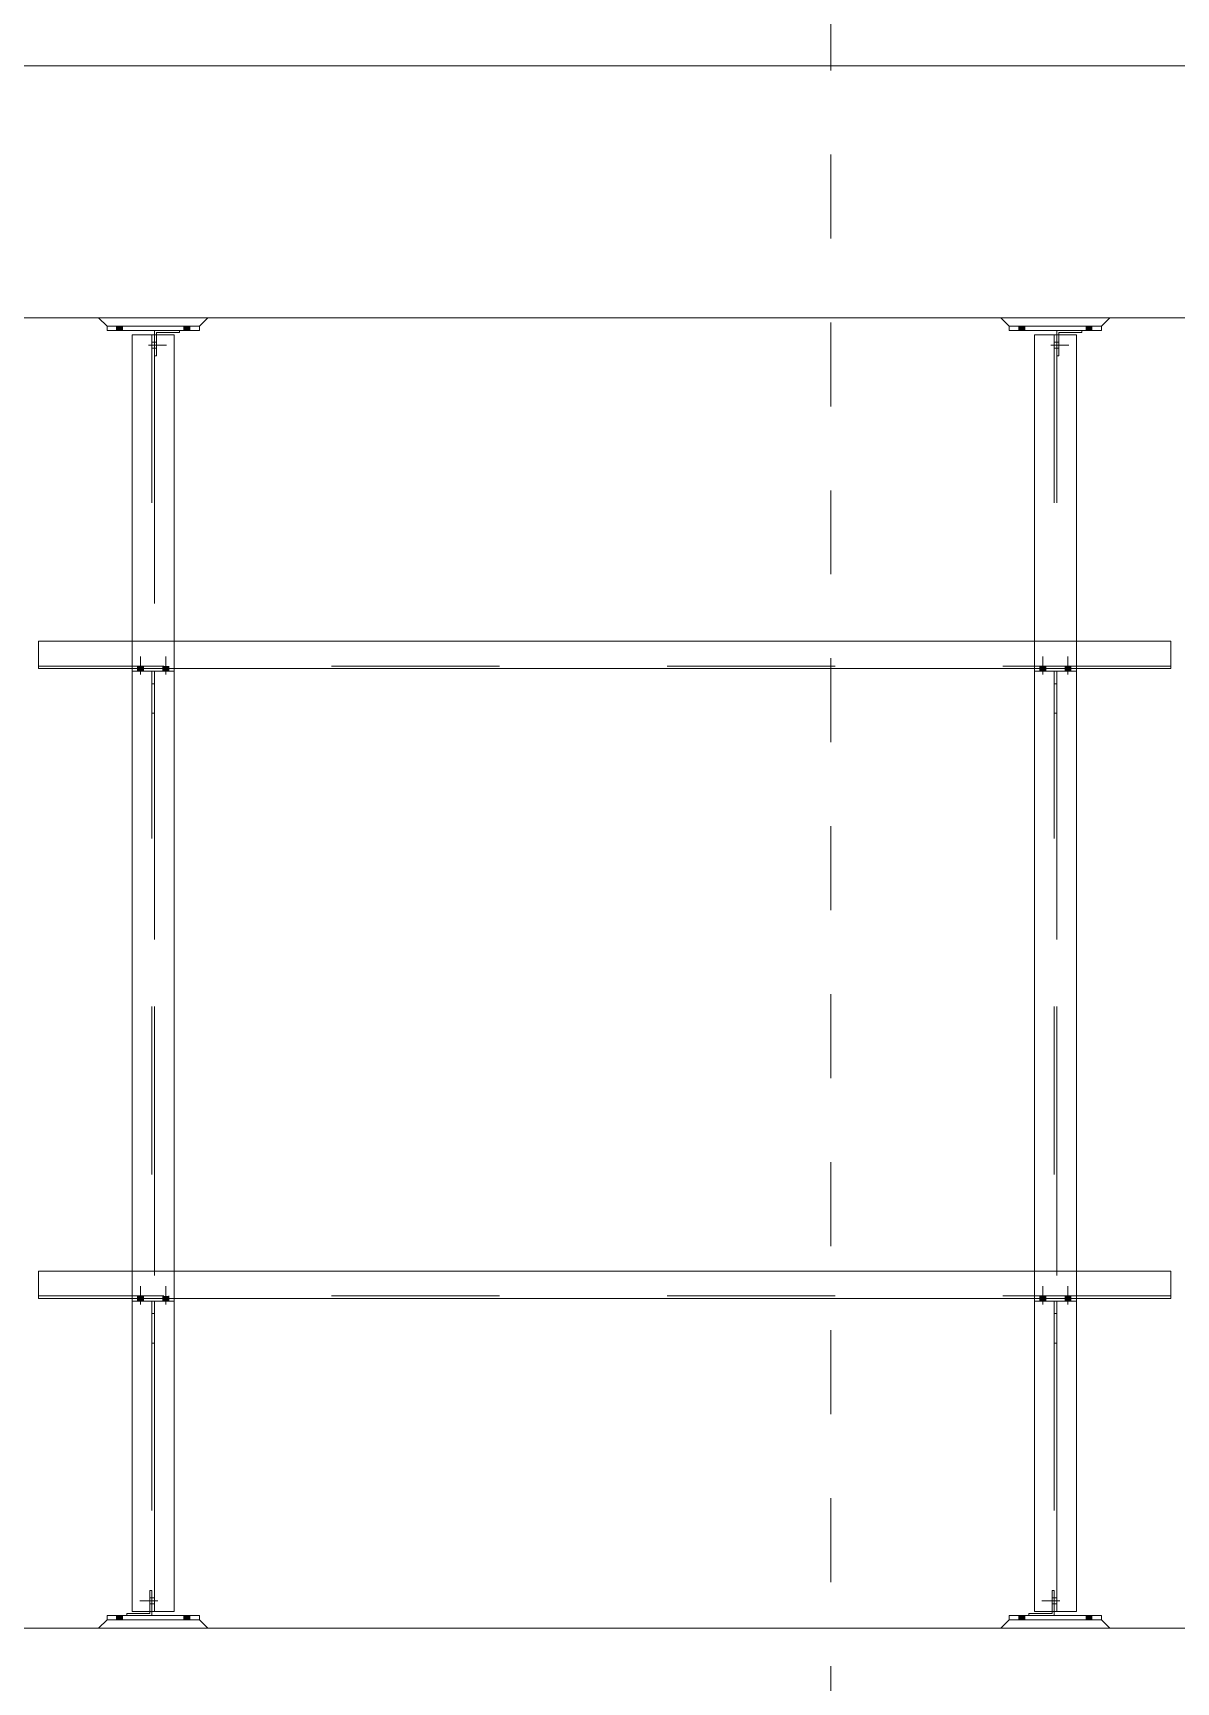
# Model space of a CAD drawing. Header units: millimetres. Extents: x 652937 to 1670132, y 1473552 to 2851037.
# Drawn here: x 663523.825 to 663526.549, y 1524533.392 to 1524537.319 of the extents above; entities that cross this region are included whole.
import ezdxf

# ---------------------------------------------------------------- set-up
doc = ezdxf.new("R2010")
doc.units = ezdxf.units.MM
for name, pattern in [('XKITLINE00', [0]), ('XKITLINE01', [4, 1, -1, 1, -1]), ('XKITLINE02', [4, 2, -2])]:
    doc.linetypes.add(name, pattern=pattern)
for name, color, linetype, lineweight in [('Bolt', 7, 'Continuous', 0), ('Part', 7, 'Continuous', 0), ('S-GRID', 7, 'Continuous', 9)]:
    doc.layers.add(name, color=color, linetype=linetype, lineweight=lineweight)

# ---------------------------------------------------------------- blocks, each defined once
blk = doc.blocks.new('*A24823555')
at = {"layer": 'S-GRID', "color": 7, "linetype": 'XKITLINE01', "lineweight": 0}
blk.add_line((139.952037, 47.972868), (282.742408, 47.972868), dxfattribs=at)
blk = doc.blocks.new('*A24863559')
at = {"layer": 'S-GRID', "color": 7, "linetype": 'XKITLINE01', "lineweight": 0}
blk.add_line((139.952037, 66.572868), (282.742408, 66.572868), dxfattribs=at)
blk = doc.blocks.new('*A25153588')
at = {"layer": 'S-GRID', "color": 7, "linetype": 'XKITLINE01', "lineweight": 0}
blk.add_line((252.042339, -15.480012), (252.042339, 86.572868), dxfattribs=at)
blk = doc.blocks.new('*A25273600')
at = {"layer": 'Bolt'}
for points in [[(254.532, 59.398), (254.532, 59.428), (254.602, 59.428), (254.602, 59.398)], [(254.532, 59.368), (254.532, 59.398), (254.602, 59.398), (254.602, 59.368)], [(254.832, 59.398), (254.832, 59.428), (254.902, 59.428), (254.902, 59.398)], [(254.832, 59.368), (254.832, 59.398), (254.902, 59.398), (254.902, 59.368)]]:
    blk.add_hatch(color=7, dxfattribs=at).paths.add_polyline_path(points, flags=17)
at = {"layer": 'Bolt', "color": 7, "linetype": 'XKITLINE00', "lineweight": 0}
for p, q in [((254.567, 59.328), (254.567, 59.543)), ((254.867, 59.328), (254.867, 59.543)), ((254.532, 59.398), (254.532, 59.428)), ((254.532, 59.368), (254.532, 59.398)), ((254.602, 59.398), (254.602, 59.428)), ((254.602, 59.368), (254.602, 59.398)), ((254.832, 59.398), (254.832, 59.428)), ((254.832, 59.368), (254.832, 59.398)), ((254.902, 59.398), (254.902, 59.428)), ((254.902, 59.368), (254.902, 59.398))]:
    blk.add_line(p, q, dxfattribs=at)
blk = doc.blocks.new('*A25283601')
at = {"layer": 'Part', "color": 7, "linetype": 'XKITLINE00', "lineweight": 0}
for p, q in [((254.467298, 59.367868), (254.467298, 59.397868)), ((254.467298, 59.367868), (254.467298, 59.367868)), ((254.467298, 59.367868), (254.967298, 59.367868)), ((254.967298, 59.367868), (254.967298, 59.397868)), ((254.967298, 59.367868), (254.967298, 59.367868))]:
    blk.add_line(p, q, dxfattribs=at)
at = {"layer": 'Part', "color": 7, "linetype": 'XKITLINE02', "lineweight": 0}
for p, q in [((254.967298, 59.397868), (254.467298, 59.397868)), ((254.467298, 59.397868), (254.467298, 59.367868)), ((254.967298, 59.397868), (254.967298, 59.397868)), ((254.967298, 59.397868), (254.967298, 59.367868))]:
    blk.add_line(p, q, dxfattribs=at)
blk = doc.blocks.new('*A28003873')
at = {"layer": 'Part', "color": 7, "linetype": 'XKITLINE00', "lineweight": 0}
blk.add_line((271.212361, 47.972868), (227.477361, 47.972868), dxfattribs=at)
blk = doc.blocks.new('*A28033876')
at = {"layer": 'Part', "color": 7, "linetype": 'XKITLINE00', "lineweight": 0}
for p, q in [((271.212361, 66.572868), (227.477361, 66.572868)), ((271.212361, 63.572868), (227.477361, 63.572868))]:
    blk.add_line(p, q, dxfattribs=at)
blk = doc.blocks.new('*A28083881')
at = {"layer": 'Bolt'}
for points in [[(243.782, 59.398), (243.782, 59.428), (243.852, 59.428), (243.852, 59.398)], [(243.782, 59.368), (243.782, 59.398), (243.852, 59.398), (243.852, 59.368)], [(244.082, 59.398), (244.082, 59.428), (244.152, 59.428), (244.152, 59.398)], [(244.082, 59.368), (244.082, 59.398), (244.152, 59.398), (244.152, 59.368)]]:
    blk.add_hatch(color=7, dxfattribs=at).paths.add_polyline_path(points, flags=17)
at = {"layer": 'Bolt', "color": 7, "linetype": 'XKITLINE00', "lineweight": 0}
for p, q in [((243.817, 59.328), (243.817, 59.543)), ((244.117, 59.328), (244.117, 59.543)), ((243.782, 59.398), (243.782, 59.428)), ((243.782, 59.368), (243.782, 59.398)), ((243.852, 59.398), (243.852, 59.428)), ((243.852, 59.368), (243.852, 59.398)), ((244.082, 59.398), (244.082, 59.428)), ((244.082, 59.368), (244.082, 59.398)), ((244.152, 59.398), (244.152, 59.428)), ((244.152, 59.368), (244.152, 59.398))]:
    blk.add_line(p, q, dxfattribs=at)
blk = doc.blocks.new('*A28093882')
at = {"layer": 'Part', "color": 7, "linetype": 'XKITLINE02', "lineweight": 0}
for p, q in [((244.217311, 59.397868), (243.71731, 59.397868)), ((243.71731, 59.397868), (243.71731, 59.367868)), ((244.21731, 59.397868), (244.217311, 59.397868)), ((244.21731, 59.397868), (244.21731, 59.367868))]:
    blk.add_line(p, q, dxfattribs=at)
at = {"layer": 'Part', "color": 7, "linetype": 'XKITLINE00', "lineweight": 0}
for p, q in [((243.71731, 59.367868), (243.717311, 59.367868)), ((243.717311, 59.367868), (243.717311, 59.397868)), ((243.717311, 59.367868), (244.217311, 59.367868)), ((244.21731, 59.367868), (244.217311, 59.367868)), ((244.217311, 59.367868), (244.217311, 59.397868))]:
    blk.add_line(p, q, dxfattribs=at)
blk = doc.blocks.new('*A28113884')
at = {"layer": 'Part', "color": 7, "linetype": 'XKITLINE00', "lineweight": 0}
for p, q in [((256.092247, 59.722868), (242.602427, 59.722868)), ((242.602427, 59.397868), (242.602427, 59.722868)), ((256.09225, 59.722868), (256.092247, 59.722868)), ((256.092247, 59.722868), (256.092247, 59.397868)), ((256.092247, 59.397868), (242.602427, 59.397868)), ((256.092247, 59.397868), (256.092282, 59.397868))]:
    blk.add_line(p, q, dxfattribs=at)
at = {"layer": 'Part', "color": 7, "linetype": 'XKITLINE02', "lineweight": 0}
for p, q in [((242.602429, 59.427868), (242.602429, 59.722868)), ((242.602459, 59.427868), (242.602459, 59.722868)), ((242.602461, 59.397868), (242.602461, 59.722868)), ((256.092282, 59.722868), (256.092247, 59.722868)), ((256.09225, 59.427868), (256.09225, 59.722868)), ((256.092282, 59.722868), (256.09228, 59.722868)), ((256.09228, 59.722868), (256.09228, 59.427868)), ((256.092282, 59.397868), (256.092282, 59.722868)), ((256.09228, 59.427868), (242.602429, 59.427868)), ((256.092282, 59.397868), (256.092247, 59.397868)), ((256.09228, 59.427868), (256.09225, 59.427868))]:
    blk.add_line(p, q, dxfattribs=at)
blk = doc.blocks.new('*A31334205')
at = {"layer": 'Part', "color": 7, "linetype": 'XKITLINE00', "lineweight": 0}
for p, q in [((256.092247, 52.222868), (242.602427, 52.222868)), ((242.602427, 51.897868), (242.602427, 52.222868)), ((256.09225, 52.222868), (256.092247, 52.222868)), ((256.092247, 52.222868), (256.092247, 51.897868)), ((256.092247, 51.897868), (242.602427, 51.897868)), ((256.092247, 51.897868), (256.092282, 51.897868))]:
    blk.add_line(p, q, dxfattribs=at)
at = {"layer": 'Part', "color": 7, "linetype": 'XKITLINE02', "lineweight": 0}
for p, q in [((242.602429, 51.927868), (242.602429, 52.222868)), ((242.602459, 51.927868), (242.602459, 52.222868)), ((242.602461, 51.897868), (242.602461, 52.222868)), ((256.092282, 52.222868), (256.092247, 52.222868)), ((256.09225, 51.927868), (256.09225, 52.222868)), ((256.092282, 52.222868), (256.09228, 52.222868)), ((256.09228, 52.222868), (256.09228, 51.927868)), ((256.092282, 51.897868), (256.092282, 52.222868)), ((256.09228, 51.927868), (242.602429, 51.927868)), ((256.092282, 51.897868), (256.092247, 51.897868)), ((256.09228, 51.927868), (256.09225, 51.927868))]:
    blk.add_line(p, q, dxfattribs=at)
blk = doc.blocks.new('*A31344206')
at = {"layer": 'Bolt'}
for points in [[(254.532, 51.898), (254.532, 51.928), (254.602, 51.928), (254.602, 51.898)], [(254.532, 51.868), (254.532, 51.898), (254.602, 51.898), (254.602, 51.868)], [(254.832, 51.898), (254.832, 51.928), (254.902, 51.928), (254.902, 51.898)], [(254.832, 51.868), (254.832, 51.898), (254.902, 51.898), (254.902, 51.868)]]:
    blk.add_hatch(color=7, dxfattribs=at).paths.add_polyline_path(points, flags=17)
at = {"layer": 'Bolt', "color": 7, "linetype": 'XKITLINE00', "lineweight": 0}
for p, q in [((254.567, 51.828), (254.567, 52.043)), ((254.867, 51.828), (254.867, 52.043)), ((254.532, 51.898), (254.532, 51.928)), ((254.532, 51.868), (254.532, 51.898)), ((254.602, 51.898), (254.602, 51.928)), ((254.602, 51.868), (254.602, 51.898)), ((254.832, 51.898), (254.832, 51.928)), ((254.832, 51.868), (254.832, 51.898)), ((254.902, 51.898), (254.902, 51.928)), ((254.902, 51.868), (254.902, 51.898))]:
    blk.add_line(p, q, dxfattribs=at)
blk = doc.blocks.new('*A31354207')
at = {"layer": 'Part', "color": 7, "linetype": 'XKITLINE00', "lineweight": 0}
for p, q in [((254.467298, 51.867868), (254.467298, 51.897868)), ((254.467298, 51.867868), (254.467298, 51.867868)), ((254.467298, 51.867868), (254.967298, 51.867868)), ((254.967298, 51.867868), (254.967298, 51.897868)), ((254.967298, 51.867868), (254.967298, 51.867868))]:
    blk.add_line(p, q, dxfattribs=at)
at = {"layer": 'Part', "color": 7, "linetype": 'XKITLINE02', "lineweight": 0}
for p, q in [((254.967298, 51.897868), (254.467298, 51.897868)), ((254.467298, 51.897868), (254.467298, 51.867868)), ((254.967298, 51.897868), (254.967298, 51.897868)), ((254.967298, 51.897868), (254.967298, 51.867868))]:
    blk.add_line(p, q, dxfattribs=at)
blk = doc.blocks.new('*A31364208')
at = {"layer": 'Part', "color": 7, "linetype": 'XKITLINE00', "lineweight": 0}
for p, q in [((254.702298, 51.867868), (254.702298, 51.867868)), ((254.702298, 51.367868), (254.702298, 51.867868)), ((254.702298, 51.867868), (254.732298, 51.867868)), ((254.732298, 51.367868), (254.732298, 51.867868)), ((254.702298, 51.717868), (254.732298, 51.717868)), ((254.702298, 51.367868), (254.732298, 51.367868))]:
    blk.add_line(p, q, dxfattribs=at)
at = {"layer": 'Part', "color": 7, "linetype": 'XKITLINE02', "lineweight": 0}
for p, q in [((254.702298, 51.867868), (254.702298, 51.367868)), ((254.702298, 51.867868), (254.702298, 51.867868)), ((254.732298, 51.367868), (254.732298, 51.867868))]:
    blk.add_line(p, q, dxfattribs=at)
blk = doc.blocks.new('*A31374209')
at = {"layer": 'Part', "color": 7, "linetype": 'XKITLINE00', "lineweight": 0}
for p, q in [((254.702298, 59.367868), (254.702298, 59.367868)), ((254.702298, 58.867868), (254.702298, 59.367868)), ((254.702298, 59.367868), (254.732298, 59.367868)), ((254.732298, 58.867868), (254.732298, 59.367868)), ((254.702298, 59.217868), (254.732298, 59.217868)), ((254.702298, 58.867868), (254.732298, 58.867868))]:
    blk.add_line(p, q, dxfattribs=at)
at = {"layer": 'Part', "color": 7, "linetype": 'XKITLINE02', "lineweight": 0}
for p, q in [((254.702298, 59.367868), (254.702298, 58.867868)), ((254.702298, 59.367868), (254.702298, 59.367868)), ((254.732298, 58.867868), (254.732298, 59.367868))]:
    blk.add_line(p, q, dxfattribs=at)
blk = doc.blocks.new('*A32624334')
at = {"layer": 'Part', "color": 7, "linetype": 'XKITLINE00', "lineweight": 0}
for p, q in [((244.21731, 63.372868), (243.71731, 63.372868)), ((243.71731, 63.372868), (243.71731, 59.722868)), ((244.21731, 63.372868), (244.21731, 59.722868)), ((243.71731, 59.367868), (243.71731, 52.222868)), ((244.21731, 59.367868), (244.21731, 52.222868)), ((243.71731, 48.172868), (243.71731, 51.867868)), ((244.21731, 51.867868), (244.21731, 48.172868)), ((244.21731, 48.172868), (243.71731, 48.172868))]:
    blk.add_line(p, q, dxfattribs=at)
at = {"layer": 'Part', "color": 7, "linetype": 'XKITLINE02', "lineweight": 0}
for p, q in [((243.71731, 63.372868), (243.71731, 63.372868)), ((243.95231, 63.372868), (243.95231, 48.172868)), ((243.98231, 63.372868), (243.98231, 48.172868)), ((243.98231, 48.172868), (243.98231, 63.122868)), ((243.71731, 59.722868), (243.71731, 59.367868)), ((244.21731, 59.722868), (244.21731, 59.367868)), ((243.71731, 59.397868), (243.71731, 51.867868)), ((244.21731, 59.427868), (244.21731, 51.867868)), ((243.71731, 52.222868), (243.71731, 48.172868)), ((244.21731, 52.222868), (244.21731, 51.867868)), ((243.71731, 48.172868), (243.71731, 48.172868))]:
    blk.add_line(p, q, dxfattribs=at)
blk = doc.blocks.new('*A32634335')
at = {"layer": 'Part', "color": 7, "linetype": 'XKITLINE02', "lineweight": 0}
for p, q in [((254.467298, 63.372868), (254.467297, 63.372868)), ((254.702298, 63.372868), (254.702297, 48.172868)), ((254.732298, 63.372868), (254.732298, 48.172868)), ((254.467298, 59.722868), (254.467298, 59.367868)), ((254.967297, 59.722868), (254.967298, 59.367868)), ((254.967298, 59.722868), (254.967298, 59.367868)), ((254.732297, 48.172868), (254.732297, 59.367868)), ((254.467298, 52.222868), (254.467297, 48.172868)), ((254.967298, 52.222868), (254.967298, 51.867868)), ((254.467298, 48.172868), (254.467297, 48.172868))]:
    blk.add_line(p, q, dxfattribs=at)
at = {"layer": 'Part', "color": 7, "linetype": 'XKITLINE00', "lineweight": 0}
for p, q in [((254.967298, 63.372868), (254.467298, 63.372868)), ((254.467298, 63.372868), (254.467298, 59.722868)), ((254.967298, 63.372868), (254.967298, 59.722868)), ((254.467298, 59.367868), (254.467298, 52.222868)), ((254.967298, 59.367868), (254.967298, 52.222868)), ((254.467298, 48.172868), (254.467298, 51.867868)), ((254.967298, 48.172868), (254.967298, 51.867868)), ((254.967298, 48.172868), (254.467298, 48.172868))]:
    blk.add_line(p, q, dxfattribs=at)
blk = doc.blocks.new('*A32694341')
at = {"layer": 'Part', "color": 7, "linetype": 'XKITLINE00', "lineweight": 0}
for p, q in [((244.51731, 48.122868), (243.41731, 48.122868)), ((243.41731, 48.072868), (243.41731, 48.122868)), ((244.51731, 48.122868), (244.51731, 48.072868)), ((244.51731, 48.072868), (243.41731, 48.072868))]:
    blk.add_line(p, q, dxfattribs=at)
at = {"layer": 'Part', "color": 7, "linetype": 'XKITLINE02', "lineweight": 0}
for p, q in [((243.41731, 48.122868), (243.41731, 48.072868)), ((244.51731, 48.072868), (244.51731, 48.122868))]:
    blk.add_line(p, q, dxfattribs=at)
blk = doc.blocks.new('*A32704342')
at = {"layer": 'Part', "color": 7, "linetype": 'XKITLINE02', "lineweight": 0}
for p, q in [((243.95231, 48.422868), (243.92731, 48.422868)), ((243.92731, 48.422868), (243.92731, 48.172868)), ((243.95231, 48.172868), (243.95231, 48.422868)), ((243.65231, 48.122868), (243.65231, 48.147868)), ((243.65231, 48.122868), (243.95231, 48.122868))]:
    blk.add_line(p, q, dxfattribs=at)
at = {"layer": 'Part', "color": 7, "linetype": 'XKITLINE00', "lineweight": 0}
for p, q in [((243.92731, 48.147868), (243.65231, 48.147868)), ((243.65231, 48.147868), (243.65231, 48.122868)), ((243.92731, 48.172868), (243.92731, 48.147868)), ((243.95231, 48.172868), (243.95231, 48.122868))]:
    blk.add_line(p, q, dxfattribs=at)
blk = doc.blocks.new('*A32714343')
at = {"layer": 'Part', "color": 7, "linetype": 'XKITLINE02', "lineweight": 0}
for p, q in [((243.317309, 47.972868), (243.41731, 48.072868)), ((244.61731, 47.972868), (243.317309, 47.972868)), ((243.41731, 48.072868), (243.41731, 48.072868)), ((244.51731, 48.072868), (244.617309, 47.972868)), ((244.617309, 47.972868), (244.61731, 47.972868))]:
    blk.add_line(p, q, dxfattribs=at)
at = {"layer": 'Part', "color": 7, "linetype": 'XKITLINE00', "lineweight": 0}
for p, q in [((243.41731, 48.072868), (243.31731, 47.972868)), ((244.51731, 48.072868), (243.41731, 48.072868)), ((244.61731, 47.972868), (244.51731, 48.072868))]:
    blk.add_line(p, q, dxfattribs=at)
blk = doc.blocks.new('*A32724344')
at = {"layer": 'Bolt', "color": 7, "linetype": 'XKITLINE02', "lineweight": 0}
for p, q in [((243.95231, 48.332868), (243.92731, 48.332868)), ((243.98231, 48.332868), (243.95231, 48.332868)), ((244.02191, 48.297868), (243.80731, 48.297868)), ((243.95231, 48.262868), (243.92731, 48.262868)), ((243.98231, 48.262868), (243.95231, 48.262868))]:
    blk.add_line(p, q, dxfattribs=at)
blk = doc.blocks.new('*A32734345')
at = {"layer": 'Bolt'}
for points in [[(243.602, 48.123), (243.602, 48.073), (243.532, 48.073), (243.532, 48.123)], [(244.402, 48.123), (244.402, 48.073), (244.332, 48.073), (244.332, 48.123)]]:
    blk.add_hatch(color=7, dxfattribs=at).paths.add_polyline_path(points, flags=17)
at = {"layer": 'Bolt', "color": 7, "linetype": 'XKITLINE00', "lineweight": 0}
for p, q in [((243.532, 48.073), (243.532, 48.123)), ((243.567, 48.073), (243.567, 48.123)), ((243.602, 48.073), (243.602, 48.123)), ((244.332, 48.073), (244.332, 48.123)), ((244.367, 48.073), (244.367, 48.123)), ((244.402, 48.073), (244.402, 48.123))]:
    blk.add_line(p, q, dxfattribs=at)
blk = doc.blocks.new('*A32794351')
at = {"layer": 'Part', "color": 7, "linetype": 'XKITLINE00', "lineweight": 0}
for p, q in [((255.267298, 48.122868), (254.167297, 48.122868)), ((254.167298, 48.072868), (254.167298, 48.122868)), ((255.267298, 48.122868), (255.267298, 48.072868)), ((255.267298, 48.072868), (254.167297, 48.072868))]:
    blk.add_line(p, q, dxfattribs=at)
at = {"layer": 'Part', "color": 7, "linetype": 'XKITLINE02', "lineweight": 0}
for p, q in [((254.167297, 48.122868), (254.167297, 48.072868)), ((255.267297, 48.072868), (255.267297, 48.122868))]:
    blk.add_line(p, q, dxfattribs=at)
blk = doc.blocks.new('*A32804352')
at = {"layer": 'Part', "color": 7, "linetype": 'XKITLINE02', "lineweight": 0}
for p, q in [((254.702298, 48.422868), (254.677297, 48.422868)), ((254.677298, 48.422868), (254.677298, 48.172868)), ((254.702298, 48.172868), (254.702298, 48.422868)), ((254.402297, 48.122868), (254.402297, 48.147868)), ((254.402297, 48.122868), (254.702298, 48.122868))]:
    blk.add_line(p, q, dxfattribs=at)
at = {"layer": 'Part', "color": 7, "linetype": 'XKITLINE00', "lineweight": 0}
for p, q in [((254.677298, 48.147868), (254.402298, 48.147868)), ((254.402298, 48.147868), (254.402298, 48.122868)), ((254.677298, 48.172868), (254.677298, 48.147868)), ((254.702298, 48.172868), (254.702298, 48.122868))]:
    blk.add_line(p, q, dxfattribs=at)
blk = doc.blocks.new('*A32814353')
at = {"layer": 'Part', "color": 7, "linetype": 'XKITLINE02', "lineweight": 0}
for p, q in [((254.067297, 47.972868), (254.167297, 48.072868)), ((255.367298, 47.972868), (254.067297, 47.972868)), ((254.167298, 48.072868), (254.167297, 48.072868)), ((255.267297, 48.072868), (255.367297, 47.972868)), ((255.367297, 47.972868), (255.367298, 47.972868))]:
    blk.add_line(p, q, dxfattribs=at)
at = {"layer": 'Part', "color": 7, "linetype": 'XKITLINE00', "lineweight": 0}
for p, q in [((254.167298, 48.072868), (254.067298, 47.972868)), ((255.267298, 48.072868), (254.167298, 48.072868)), ((255.367298, 47.972868), (255.267297, 48.072868))]:
    blk.add_line(p, q, dxfattribs=at)
blk = doc.blocks.new('*A32824354')
at = {"layer": 'Bolt', "color": 7, "linetype": 'XKITLINE02', "lineweight": 0}
for p, q in [((254.702297, 48.332868), (254.677297, 48.332868)), ((254.732297, 48.332868), (254.702297, 48.332868)), ((254.771897, 48.297868), (254.557297, 48.297868)), ((254.702298, 48.262868), (254.677298, 48.262868)), ((254.732297, 48.262868), (254.702297, 48.262868))]:
    blk.add_line(p, q, dxfattribs=at)
blk = doc.blocks.new('*A32834355')
at = {"layer": 'Bolt'}
for points in [[(254.352, 48.123), (254.352, 48.073), (254.282, 48.073), (254.282, 48.123)], [(255.152, 48.123), (255.152, 48.073), (255.082, 48.073), (255.082, 48.123)]]:
    blk.add_hatch(color=7, dxfattribs=at).paths.add_polyline_path(points, flags=17)
at = {"layer": 'Bolt', "color": 7, "linetype": 'XKITLINE00', "lineweight": 0}
for p, q in [((254.282, 48.073), (254.282, 48.123)), ((254.317, 48.073), (254.317, 48.123)), ((254.352, 48.073), (254.352, 48.123)), ((255.082, 48.073), (255.082, 48.123)), ((255.117, 48.073), (255.117, 48.123)), ((255.152, 48.073), (255.152, 48.123))]:
    blk.add_line(p, q, dxfattribs=at)
blk = doc.blocks.new('*A33014373')
at = {"layer": 'Part', "color": 7, "linetype": 'XKITLINE00', "lineweight": 0}
for p, q in [((243.41731, 63.422868), (243.41731, 63.472868)), ((244.51731, 63.472868), (243.41731, 63.472868)), ((243.41731, 63.422868), (244.51731, 63.422868)), ((244.51731, 63.422868), (244.51731, 63.472868))]:
    blk.add_line(p, q, dxfattribs=at)
at = {"layer": 'Part', "color": 7, "linetype": 'XKITLINE02', "lineweight": 0}
for p, q in [((243.41731, 63.472868), (243.41731, 63.422868)), ((244.51731, 63.472868), (244.51731, 63.422868))]:
    blk.add_line(p, q, dxfattribs=at)
blk = doc.blocks.new('*A33024374')
at = {"layer": 'Part', "color": 7, "linetype": 'XKITLINE00', "lineweight": 0}
for p, q in [((243.98231, 63.422868), (243.98231, 63.372868)), ((244.28231, 63.397868), (244.28231, 63.422868)), ((244.00731, 63.397868), (244.00731, 63.372868)), ((244.00731, 63.397868), (244.28231, 63.397868))]:
    blk.add_line(p, q, dxfattribs=at)
at = {"layer": 'Part', "color": 7, "linetype": 'XKITLINE02', "lineweight": 0}
for p, q in [((244.28231, 63.422868), (243.98231, 63.422868)), ((244.28231, 63.422868), (244.28231, 63.397868)), ((243.98231, 63.372868), (243.98231, 63.122868)), ((244.00731, 63.372868), (244.00731, 63.122868)), ((243.98231, 63.122868), (244.00731, 63.122868))]:
    blk.add_line(p, q, dxfattribs=at)
blk = doc.blocks.new('*A33034375')
at = {"layer": 'Part', "color": 7, "linetype": 'XKITLINE02', "lineweight": 0}
for p, q in [((243.41731, 63.472868), (243.317309, 63.572868)), ((243.317309, 63.572868), (243.31731, 63.572868)), ((243.317309, 63.572868), (244.61731, 63.572868)), ((244.51731, 63.472868), (244.617309, 63.572868))]:
    blk.add_line(p, q, dxfattribs=at)
at = {"layer": 'Part', "color": 7, "linetype": 'XKITLINE00', "lineweight": 0}
for p, q in [((243.41731, 63.472868), (243.31731, 63.572868)), ((244.51731, 63.472868), (243.41731, 63.472868)), ((244.61731, 63.572868), (244.51731, 63.472868))]:
    blk.add_line(p, q, dxfattribs=at)
blk = doc.blocks.new('*A33044376')
at = {"layer": 'Bolt', "color": 7, "linetype": 'XKITLINE02', "lineweight": 0}
for p, q in [((243.91271, 63.247868), (244.12731, 63.247868)), ((243.95231, 63.282868), (243.98231, 63.282868)), ((243.98231, 63.282868), (244.00731, 63.282868)), ((243.95231, 63.212868), (243.98231, 63.212868)), ((243.98231, 63.212868), (244.00731, 63.212868))]:
    blk.add_line(p, q, dxfattribs=at)
blk = doc.blocks.new('*A33054377')
at = {"layer": 'Bolt'}
for points in [[(243.602, 63.473), (243.602, 63.423), (243.532, 63.423), (243.532, 63.473)], [(244.402, 63.473), (244.402, 63.423), (244.332, 63.423), (244.332, 63.473)]]:
    blk.add_hatch(color=7, dxfattribs=at).paths.add_polyline_path(points, flags=17)
at = {"layer": 'Bolt', "color": 7, "linetype": 'XKITLINE00', "lineweight": 0}
for p, q in [((243.532, 63.473), (243.532, 63.423)), ((243.567, 63.473), (243.567, 63.423)), ((243.602, 63.473), (243.602, 63.423)), ((244.332, 63.473), (244.332, 63.423)), ((244.367, 63.473), (244.367, 63.423)), ((244.402, 63.473), (244.402, 63.423))]:
    blk.add_line(p, q, dxfattribs=at)
blk = doc.blocks.new('*A33064378')
at = {"layer": 'Part', "color": 7, "linetype": 'XKITLINE00', "lineweight": 0}
for p, q in [((255.267298, 63.472868), (254.167297, 63.472868)), ((254.167297, 63.422868), (255.267298, 63.422868)), ((254.167298, 63.422868), (254.167298, 63.472868)), ((255.267298, 63.422868), (255.267298, 63.472868))]:
    blk.add_line(p, q, dxfattribs=at)
at = {"layer": 'Part', "color": 7, "linetype": 'XKITLINE02', "lineweight": 0}
for p, q in [((254.167297, 63.472868), (254.167297, 63.422868)), ((255.267297, 63.472868), (255.267297, 63.422868))]:
    blk.add_line(p, q, dxfattribs=at)
blk = doc.blocks.new('*A33074379')
at = {"layer": 'Part', "color": 7, "linetype": 'XKITLINE02', "lineweight": 0}
for p, q in [((255.032298, 63.422868), (254.732297, 63.422868)), ((255.032297, 63.422868), (255.032297, 63.397868)), ((254.732298, 63.372868), (254.732297, 63.122868)), ((254.757298, 63.372868), (254.757297, 63.122868)), ((254.732297, 63.122868), (254.757298, 63.122868))]:
    blk.add_line(p, q, dxfattribs=at)
at = {"layer": 'Part', "color": 7, "linetype": 'XKITLINE00', "lineweight": 0}
for p, q in [((254.732298, 63.422868), (254.732298, 63.372868)), ((255.032298, 63.397868), (255.032298, 63.422868)), ((254.757298, 63.397868), (254.757298, 63.372868)), ((254.757298, 63.397868), (255.032298, 63.397868))]:
    blk.add_line(p, q, dxfattribs=at)
blk = doc.blocks.new('*A33084380')
at = {"layer": 'Part', "color": 7, "linetype": 'XKITLINE02', "lineweight": 0}
for p, q in [((254.167297, 63.472868), (254.067297, 63.572868)), ((254.067297, 63.572868), (254.067298, 63.572868)), ((254.067297, 63.572868), (255.367298, 63.572868)), ((255.267297, 63.472868), (255.367297, 63.572868))]:
    blk.add_line(p, q, dxfattribs=at)
at = {"layer": 'Part', "color": 7, "linetype": 'XKITLINE00', "lineweight": 0}
for p, q in [((254.167298, 63.472868), (254.067298, 63.572868)), ((255.267298, 63.472868), (254.167297, 63.472868)), ((255.367298, 63.572868), (255.267298, 63.472868))]:
    blk.add_line(p, q, dxfattribs=at)
blk = doc.blocks.new('*A33094381')
at = {"layer": 'Bolt', "color": 7, "linetype": 'XKITLINE02', "lineweight": 0}
for p, q in [((254.662697, 63.247868), (254.877297, 63.247868)), ((254.702297, 63.282868), (254.732297, 63.282868)), ((254.732298, 63.282868), (254.757298, 63.282868)), ((254.702297, 63.212868), (254.732297, 63.212868)), ((254.732297, 63.212868), (254.757297, 63.212868))]:
    blk.add_line(p, q, dxfattribs=at)
blk = doc.blocks.new('*A33104382')
at = {"layer": 'Bolt'}
for points in [[(254.352, 63.473), (254.352, 63.423), (254.282, 63.423), (254.282, 63.473)], [(255.152, 63.473), (255.152, 63.423), (255.082, 63.423), (255.082, 63.473)]]:
    blk.add_hatch(color=7, dxfattribs=at).paths.add_polyline_path(points, flags=17)
at = {"layer": 'Bolt', "color": 7, "linetype": 'XKITLINE00', "lineweight": 0}
for p, q in [((254.282, 63.473), (254.282, 63.423)), ((254.317, 63.473), (254.317, 63.423)), ((254.352, 63.473), (254.352, 63.423)), ((255.082, 63.473), (255.082, 63.423)), ((255.117, 63.473), (255.117, 63.423)), ((255.152, 63.473), (255.152, 63.423))]:
    blk.add_line(p, q, dxfattribs=at)
blk = doc.blocks.new('*A33114383')
at = {"layer": 'Bolt'}
for points in [[(243.782, 51.898), (243.782, 51.928), (243.852, 51.928), (243.852, 51.898)], [(243.782, 51.868), (243.782, 51.898), (243.852, 51.898), (243.852, 51.868)], [(244.082, 51.898), (244.082, 51.928), (244.152, 51.928), (244.152, 51.898)], [(244.082, 51.868), (244.082, 51.898), (244.152, 51.898), (244.152, 51.868)]]:
    blk.add_hatch(color=7, dxfattribs=at).paths.add_polyline_path(points, flags=17)
at = {"layer": 'Bolt', "color": 7, "linetype": 'XKITLINE00', "lineweight": 0}
for p, q in [((243.817, 51.828), (243.817, 52.043)), ((244.117, 51.828), (244.117, 52.043)), ((243.782, 51.898), (243.782, 51.928)), ((243.782, 51.868), (243.782, 51.898)), ((243.852, 51.898), (243.852, 51.928)), ((243.852, 51.868), (243.852, 51.898)), ((244.082, 51.898), (244.082, 51.928)), ((244.082, 51.868), (244.082, 51.898)), ((244.152, 51.898), (244.152, 51.928)), ((244.152, 51.868), (244.152, 51.898))]:
    blk.add_line(p, q, dxfattribs=at)
blk = doc.blocks.new('*A33124384')
at = {"layer": 'Part', "color": 7, "linetype": 'XKITLINE00', "lineweight": 0}
for p, q in [((243.952311, 51.867868), (243.95231, 51.867868)), ((243.95231, 51.367868), (243.952311, 51.867868)), ((243.952311, 51.867868), (243.982311, 51.867868)), ((243.98231, 51.367868), (243.982311, 51.867868)), ((243.952311, 51.717868), (243.982311, 51.717868)), ((243.95231, 51.367868), (243.98231, 51.367868))]:
    blk.add_line(p, q, dxfattribs=at)
at = {"layer": 'Part', "color": 7, "linetype": 'XKITLINE02', "lineweight": 0}
for p, q in [((243.95231, 51.867868), (243.95231, 51.367868)), ((243.952311, 51.867868), (243.95231, 51.867868)), ((243.98231, 51.367868), (243.98231, 51.867868))]:
    blk.add_line(p, q, dxfattribs=at)
blk = doc.blocks.new('*A33134385')
at = {"layer": 'Part', "color": 7, "linetype": 'XKITLINE02', "lineweight": 0}
for p, q in [((244.217311, 51.897868), (243.71731, 51.897868)), ((243.71731, 51.897868), (243.71731, 51.867868)), ((244.21731, 51.897868), (244.217311, 51.897868)), ((244.21731, 51.897868), (244.21731, 51.867868))]:
    blk.add_line(p, q, dxfattribs=at)
at = {"layer": 'Part', "color": 7, "linetype": 'XKITLINE00', "lineweight": 0}
for p, q in [((243.71731, 51.867868), (243.717311, 51.867868)), ((243.717311, 51.867868), (243.717311, 51.897868)), ((243.717311, 51.867868), (244.217311, 51.867868)), ((244.21731, 51.867868), (244.217311, 51.867868)), ((244.217311, 51.867868), (244.217311, 51.897868))]:
    blk.add_line(p, q, dxfattribs=at)
blk = doc.blocks.new('*A33144386')
at = {"layer": 'Part', "color": 7, "linetype": 'XKITLINE00', "lineweight": 0}
for p, q in [((243.952311, 59.367868), (243.95231, 59.367868)), ((243.95231, 58.867868), (243.952311, 59.367868)), ((243.952311, 59.367868), (243.982311, 59.367868)), ((243.98231, 58.867868), (243.982311, 59.367868)), ((243.952311, 59.217868), (243.982311, 59.217868)), ((243.95231, 58.867868), (243.98231, 58.867868))]:
    blk.add_line(p, q, dxfattribs=at)
at = {"layer": 'Part', "color": 7, "linetype": 'XKITLINE02', "lineweight": 0}
for p, q in [((243.95231, 59.367868), (243.95231, 58.867868)), ((243.952311, 59.367868), (243.95231, 59.367868)), ((243.98231, 58.867868), (243.98231, 59.367868))]:
    blk.add_line(p, q, dxfattribs=at)

msp = doc.modelspace()

# ---------------------------------------------------------------- block references
at = {"color": 7, "lineweight": 0, "xscale": 0.2, "yscale": 0.2, "zscale": 0.2}
for name in ['*A25153588', '*A24863559', '*A28033876', '*A33034375', '*A33084380', '*A33014373', '*A33054377', '*A32624334', '*A33024374', '*A33064378', '*A33104382', '*A32634335', '*A33074379', '*A33044376', '*A33094381', '*A28113884', '*A28093882', '*A28083881', '*A25283601', '*A25273600', '*A33144386', '*A31374209', '*A31334205', '*A33114383', '*A31344206', '*A33134385', '*A33124384', '*A31354207', '*A31364208', '*A24823555', '*A32704342', '*A32804352', '*A32724344', '*A32824354', '*A32714343', '*A32694341', '*A32734345', '*A32814353', '*A32794351', '*A32834355', '*A28003873']:
    msp.add_blockref(name, (663475.3182, 1524523.9257), dxfattribs=at)

doc.saveas('drawing.dxf')
